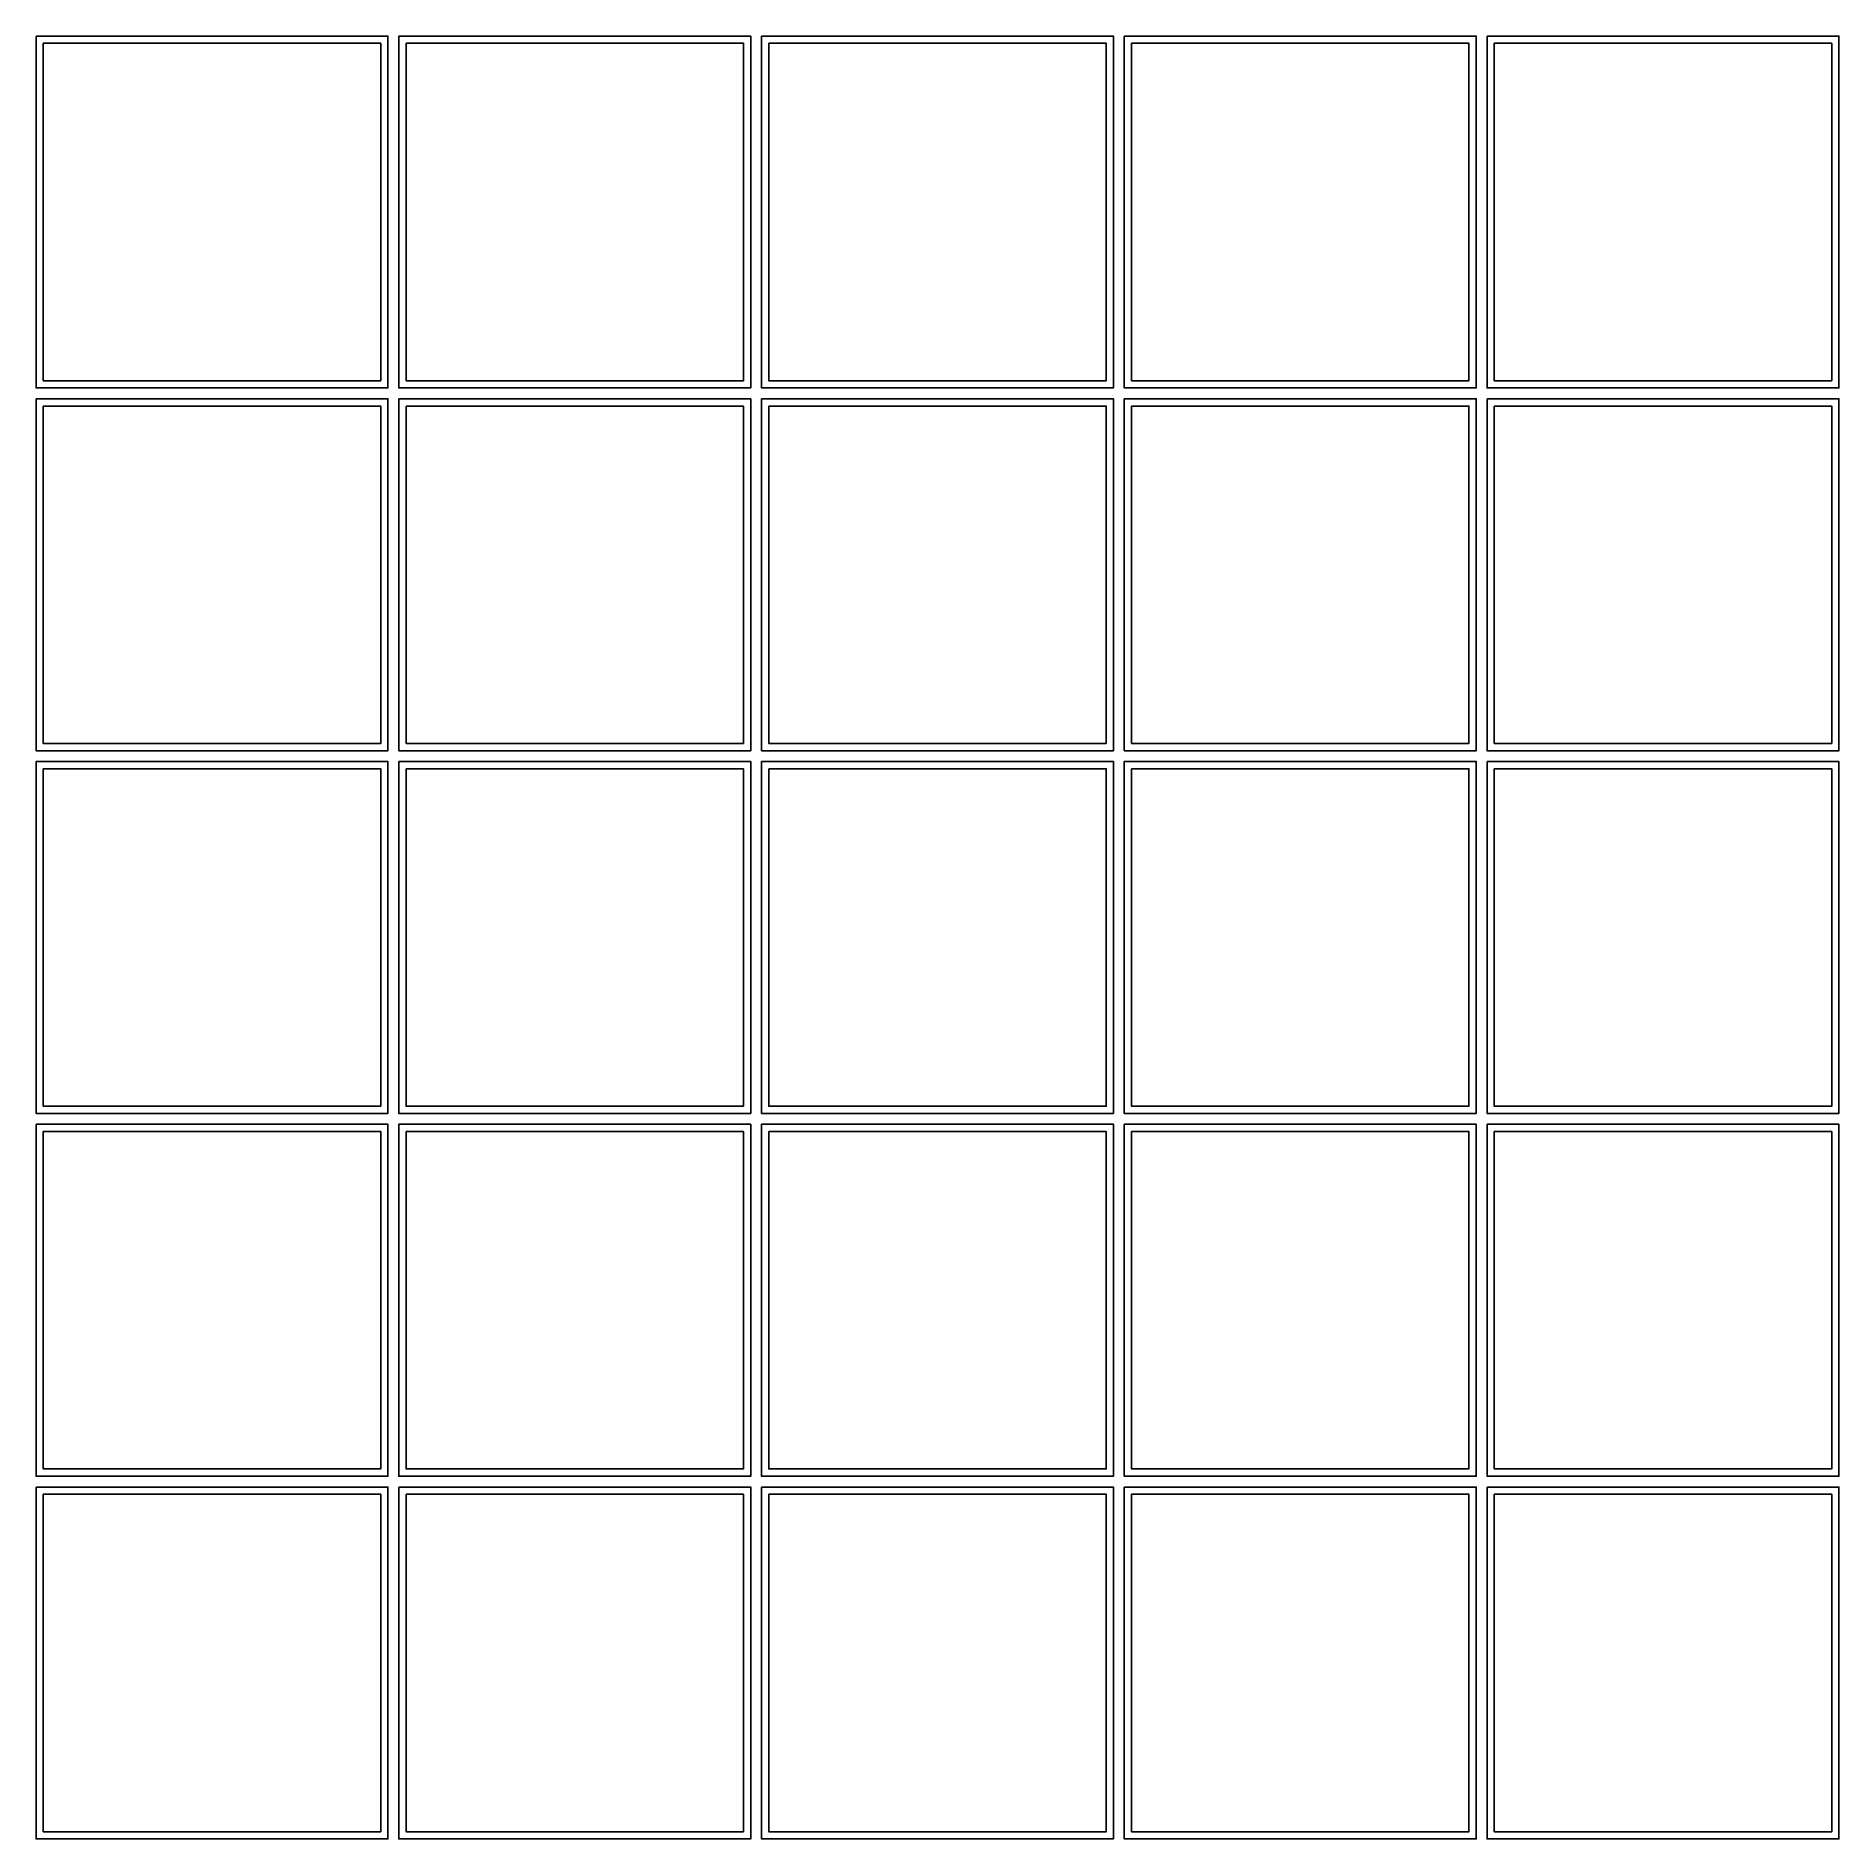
# Model space of a CAD drawing. Extents: x 1 to 141, y -169 to -29.
import ezdxf

# ---------------------------------------------------------------- set-up
doc = ezdxf.new("R2010")
doc.units = 0
doc.layers.get('0').update_dxf_attribs({"linetype": 'CONTINUOUS'})

msp = doc.modelspace()

# ---------------------------------------------------------------- linework, layer by layer
at = {"color": 7}
for points in [[(0.881944, -29.142269), (0.881944, -35.986158), (0.881944, -42.830047), (0.881944, -49.673936), (0.881944, -56.517825), (7.725833, -56.517825), (14.569722, -56.517825), (21.413611, -56.517825), (28.2575, -56.517825), (28.2575, -49.673936), (28.2575, -42.830047), (28.2575, -35.986158), (28.2575, -29.142269), (21.413611, -29.142269), (14.569722, -29.142269), (7.725833, -29.142269), (0.881944, -29.142269), (0.881944, -29.142269)], [(29.104167, -29.142269), (29.104167, -35.986158), (29.104167, -42.830047), (29.104167, -49.673936), (29.104167, -56.517825), (35.948056, -56.517825), (42.791944, -56.517825), (49.635833, -56.517825), (56.479722, -56.517825), (56.479722, -49.673936), (56.479722, -42.830047), (56.479722, -35.986158), (56.479722, -29.142269), (49.635833, -29.142269), (42.791944, -29.142269), (35.948056, -29.142269), (29.104167, -29.142269), (29.104167, -29.142269)], [(57.326389, -29.142269), (57.326389, -35.986158), (57.326389, -42.830047), (57.326389, -49.673936), (57.326389, -56.517825), (64.170278, -56.517825), (71.014167, -56.517825), (77.858056, -56.517825), (84.701944, -56.517825), (84.701944, -49.673936), (84.701944, -42.830047), (84.701944, -35.986158), (84.701944, -29.142269), (77.858056, -29.142269), (71.014167, -29.142269), (64.170278, -29.142269), (57.326389, -29.142269), (57.326389, -29.142269)], [(85.548611, -29.142269), (85.548611, -35.986158), (85.548611, -42.830047), (85.548611, -49.673936), (85.548611, -56.517825), (92.3925, -56.517825), (99.236389, -56.517825), (106.080278, -56.517825), (112.924167, -56.517825), (112.924167, -49.673936), (112.924167, -42.830047), (112.924167, -35.986158), (112.924167, -29.142269), (106.080278, -29.142269), (99.236389, -29.142269), (92.3925, -29.142269), (85.548611, -29.142269), (85.548611, -29.142269)], [(113.770833, -29.142269), (113.770833, -35.986158), (113.770833, -42.830047), (113.770833, -49.673936), (113.770833, -56.517825), (120.614722, -56.517825), (127.458611, -56.517825), (134.3025, -56.517825), (141.146389, -56.517825), (141.146389, -49.673936), (141.146389, -42.830047), (141.146389, -35.986158), (141.146389, -29.142269), (134.3025, -29.142269), (127.458611, -29.142269), (120.614722, -29.142269), (113.770833, -29.142269), (113.770833, -29.142269)], [(1.446389, -29.706714), (8.008056, -29.706714), (14.569722, -29.706714), (21.131389, -29.706714), (27.693056, -29.706714), (27.693056, -36.268381), (27.693056, -42.830047), (27.693056, -49.391714), (27.693056, -55.953381), (21.131389, -55.953381), (14.569722, -55.953381), (8.008056, -55.953381), (1.446389, -55.953381), (1.446389, -49.391714), (1.446389, -42.830047), (1.446389, -36.268381), (1.446389, -29.706714), (1.446389, -29.706714)], [(29.668611, -29.706714), (36.230278, -29.706714), (42.791944, -29.706714), (49.353611, -29.706714), (55.915278, -29.706714), (55.915278, -36.268381), (55.915278, -42.830047), (55.915278, -49.391714), (55.915278, -55.953381), (49.353611, -55.953381), (42.791944, -55.953381), (36.230278, -55.953381), (29.668611, -55.953381), (29.668611, -49.391714), (29.668611, -42.830047), (29.668611, -36.268381), (29.668611, -29.706714), (29.668611, -29.706714)], [(57.890833, -29.706714), (64.4525, -29.706714), (71.014167, -29.706714), (77.575833, -29.706714), (84.1375, -29.706714), (84.1375, -36.268381), (84.1375, -42.830047), (84.1375, -49.391714), (84.1375, -55.953381), (77.575833, -55.953381), (71.014167, -55.953381), (64.4525, -55.953381), (57.890833, -55.953381), (57.890833, -49.391714), (57.890833, -42.830047), (57.890833, -36.268381), (57.890833, -29.706714), (57.890833, -29.706714)], [(86.113056, -29.706714), (92.674722, -29.706714), (99.236389, -29.706714), (105.798056, -29.706714), (112.359722, -29.706714), (112.359722, -36.268381), (112.359722, -42.830047), (112.359722, -49.391714), (112.359722, -55.953381), (105.798056, -55.953381), (99.236389, -55.953381), (92.674722, -55.953381), (86.113056, -55.953381), (86.113056, -49.391714), (86.113056, -42.830047), (86.113056, -36.268381), (86.113056, -29.706714), (86.113056, -29.706714)], [(114.335278, -29.706714), (120.896944, -29.706714), (127.458611, -29.706714), (134.020278, -29.706714), (140.581944, -29.706714), (140.581944, -36.268381), (140.581944, -42.830047), (140.581944, -49.391714), (140.581944, -55.953381), (134.020278, -55.953381), (127.458611, -55.953381), (120.896944, -55.953381), (114.335278, -55.953381), (114.335278, -49.391714), (114.335278, -42.830047), (114.335278, -36.268381), (114.335278, -29.706714), (114.335278, -29.706714)], [(0.881944, -57.364492), (0.881944, -64.208381), (0.881944, -71.052269), (0.881944, -77.896158), (0.881944, -84.740047), (7.725833, -84.740047), (14.569722, -84.740047), (21.413611, -84.740047), (28.2575, -84.740047), (28.2575, -77.896158), (28.2575, -71.052269), (28.2575, -64.208381), (28.2575, -57.364492), (21.413611, -57.364492), (14.569722, -57.364492), (7.725833, -57.364492), (0.881944, -57.364492), (0.881944, -57.364492)], [(29.104167, -57.364492), (29.104167, -64.208381), (29.104167, -71.052269), (29.104167, -77.896158), (29.104167, -84.740047), (35.948056, -84.740047), (42.791944, -84.740047), (49.635833, -84.740047), (56.479722, -84.740047), (56.479722, -77.896158), (56.479722, -71.052269), (56.479722, -64.208381), (56.479722, -57.364492), (49.635833, -57.364492), (42.791944, -57.364492), (35.948056, -57.364492), (29.104167, -57.364492), (29.104167, -57.364492)], [(57.326389, -57.364492), (57.326389, -64.208381), (57.326389, -71.052269), (57.326389, -77.896158), (57.326389, -84.740047), (64.170278, -84.740047), (71.014167, -84.740047), (77.858056, -84.740047), (84.701944, -84.740047), (84.701944, -77.896158), (84.701944, -71.052269), (84.701944, -64.208381), (84.701944, -57.364492), (77.858056, -57.364492), (71.014167, -57.364492), (64.170278, -57.364492), (57.326389, -57.364492), (57.326389, -57.364492)], [(85.548611, -57.364492), (85.548611, -64.208381), (85.548611, -71.052269), (85.548611, -77.896158), (85.548611, -84.740047), (92.3925, -84.740047), (99.236389, -84.740047), (106.080278, -84.740047), (112.924167, -84.740047), (112.924167, -77.896158), (112.924167, -71.052269), (112.924167, -64.208381), (112.924167, -57.364492), (106.080278, -57.364492), (99.236389, -57.364492), (92.3925, -57.364492), (85.548611, -57.364492), (85.548611, -57.364492)], [(113.770833, -57.364492), (113.770833, -64.208381), (113.770833, -71.052269), (113.770833, -77.896158), (113.770833, -84.740047), (120.614722, -84.740047), (127.458611, -84.740047), (134.3025, -84.740047), (141.146389, -84.740047), (141.146389, -77.896158), (141.146389, -71.052269), (141.146389, -64.208381), (141.146389, -57.364492), (134.3025, -57.364492), (127.458611, -57.364492), (120.614722, -57.364492), (113.770833, -57.364492), (113.770833, -57.364492)], [(1.446389, -57.928936), (8.008056, -57.928936), (14.569722, -57.928936), (21.131389, -57.928936), (27.693056, -57.928936), (27.693056, -64.490603), (27.693056, -71.052269), (27.693056, -77.613936), (27.693056, -84.175603), (21.131389, -84.175603), (14.569722, -84.175603), (8.008056, -84.175603), (1.446389, -84.175603), (1.446389, -77.613936), (1.446389, -71.052269), (1.446389, -64.490603), (1.446389, -57.928936), (1.446389, -57.928936)], [(29.668611, -57.928936), (36.230278, -57.928936), (42.791944, -57.928936), (49.353611, -57.928936), (55.915278, -57.928936), (55.915278, -64.490603), (55.915278, -71.052269), (55.915278, -77.613936), (55.915278, -84.175603), (49.353611, -84.175603), (42.791944, -84.175603), (36.230278, -84.175603), (29.668611, -84.175603), (29.668611, -77.613936), (29.668611, -71.052269), (29.668611, -64.490603), (29.668611, -57.928936), (29.668611, -57.928936)], [(57.890833, -57.928936), (64.4525, -57.928936), (71.014167, -57.928936), (77.575833, -57.928936), (84.1375, -57.928936), (84.1375, -64.490603), (84.1375, -71.052269), (84.1375, -77.613936), (84.1375, -84.175603), (77.575833, -84.175603), (71.014167, -84.175603), (64.4525, -84.175603), (57.890833, -84.175603), (57.890833, -77.613936), (57.890833, -71.052269), (57.890833, -64.490603), (57.890833, -57.928936), (57.890833, -57.928936)], [(86.113056, -57.928936), (92.674722, -57.928936), (99.236389, -57.928936), (105.798056, -57.928936), (112.359722, -57.928936), (112.359722, -64.490603), (112.359722, -71.052269), (112.359722, -77.613936), (112.359722, -84.175603), (105.798056, -84.175603), (99.236389, -84.175603), (92.674722, -84.175603), (86.113056, -84.175603), (86.113056, -77.613936), (86.113056, -71.052269), (86.113056, -64.490603), (86.113056, -57.928936), (86.113056, -57.928936)], [(114.335278, -57.928936), (120.896944, -57.928936), (127.458611, -57.928936), (134.020278, -57.928936), (140.581944, -57.928936), (140.581944, -64.490603), (140.581944, -71.052269), (140.581944, -77.613936), (140.581944, -84.175603), (134.020278, -84.175603), (127.458611, -84.175603), (120.896944, -84.175603), (114.335278, -84.175603), (114.335278, -77.613936), (114.335278, -71.052269), (114.335278, -64.490603), (114.335278, -57.928936), (114.335278, -57.928936)], [(0.881944, -85.586714), (0.881944, -92.430603), (0.881944, -99.274492), (0.881944, -106.118381), (0.881944, -112.962269), (7.725833, -112.962269), (14.569722, -112.962269), (21.413611, -112.962269), (28.2575, -112.962269), (28.2575, -106.118381), (28.2575, -99.274492), (28.2575, -92.430603), (28.2575, -85.586714), (21.413611, -85.586714), (14.569722, -85.586714), (7.725833, -85.586714), (0.881944, -85.586714), (0.881944, -85.586714)], [(1.446389, -86.151158), (8.008056, -86.151158), (14.569722, -86.151158), (21.131389, -86.151158), (27.693056, -86.151158), (27.693056, -92.712825), (27.693056, -99.274492), (27.693056, -105.836158), (27.693056, -112.397825), (21.131389, -112.397825), (14.569722, -112.397825), (8.008056, -112.397825), (1.446389, -112.397825), (1.446389, -105.836158), (1.446389, -99.274492), (1.446389, -92.712825), (1.446389, -86.151158), (1.446389, -86.151158)], [(29.104167, -85.586714), (29.104167, -92.430603), (29.104167, -99.274492), (29.104167, -106.118381), (29.104167, -112.962269), (35.948056, -112.962269), (42.791944, -112.962269), (49.635833, -112.962269), (56.479722, -112.962269), (56.479722, -106.118381), (56.479722, -99.274492), (56.479722, -92.430603), (56.479722, -85.586714), (49.635833, -85.586714), (42.791944, -85.586714), (35.948056, -85.586714), (29.104167, -85.586714), (29.104167, -85.586714)], [(29.668611, -86.151158), (36.230278, -86.151158), (42.791944, -86.151158), (49.353611, -86.151158), (55.915278, -86.151158), (55.915278, -92.712825), (55.915278, -99.274492), (55.915278, -105.836158), (55.915278, -112.397825), (49.353611, -112.397825), (42.791944, -112.397825), (36.230278, -112.397825), (29.668611, -112.397825), (29.668611, -105.836158), (29.668611, -99.274492), (29.668611, -92.712825), (29.668611, -86.151158), (29.668611, -86.151158)], [(57.326389, -85.586714), (57.326389, -92.430603), (57.326389, -99.274492), (57.326389, -106.118381), (57.326389, -112.962269), (64.170278, -112.962269), (71.014167, -112.962269), (77.858056, -112.962269), (84.701944, -112.962269), (84.701944, -106.118381), (84.701944, -99.274492), (84.701944, -92.430603), (84.701944, -85.586714), (77.858056, -85.586714), (71.014167, -85.586714), (64.170278, -85.586714), (57.326389, -85.586714), (57.326389, -85.586714)], [(57.890833, -86.151158), (64.4525, -86.151158), (71.014167, -86.151158), (77.575833, -86.151158), (84.1375, -86.151158), (84.1375, -92.712825), (84.1375, -99.274492), (84.1375, -105.836158), (84.1375, -112.397825), (77.575833, -112.397825), (71.014167, -112.397825), (64.4525, -112.397825), (57.890833, -112.397825), (57.890833, -105.836158), (57.890833, -99.274492), (57.890833, -92.712825), (57.890833, -86.151158), (57.890833, -86.151158)], [(85.548611, -85.586714), (85.548611, -92.430603), (85.548611, -99.274492), (85.548611, -106.118381), (85.548611, -112.962269), (92.3925, -112.962269), (99.236389, -112.962269), (106.080278, -112.962269), (112.924167, -112.962269), (112.924167, -106.118381), (112.924167, -99.274492), (112.924167, -92.430603), (112.924167, -85.586714), (106.080278, -85.586714), (99.236389, -85.586714), (92.3925, -85.586714), (85.548611, -85.586714), (85.548611, -85.586714)], [(86.113056, -86.151158), (92.674722, -86.151158), (99.236389, -86.151158), (105.798056, -86.151158), (112.359722, -86.151158), (112.359722, -92.712825), (112.359722, -99.274492), (112.359722, -105.836158), (112.359722, -112.397825), (105.798056, -112.397825), (99.236389, -112.397825), (92.674722, -112.397825), (86.113056, -112.397825), (86.113056, -105.836158), (86.113056, -99.274492), (86.113056, -92.712825), (86.113056, -86.151158), (86.113056, -86.151158)], [(113.770833, -85.586714), (113.770833, -92.430603), (113.770833, -99.274492), (113.770833, -106.118381), (113.770833, -112.962269), (120.614722, -112.962269), (127.458611, -112.962269), (134.3025, -112.962269), (141.146389, -112.962269), (141.146389, -106.118381), (141.146389, -99.274492), (141.146389, -92.430603), (141.146389, -85.586714), (134.3025, -85.586714), (127.458611, -85.586714), (120.614722, -85.586714), (113.770833, -85.586714), (113.770833, -85.586714)], [(114.335278, -86.151158), (120.896944, -86.151158), (127.458611, -86.151158), (134.020278, -86.151158), (140.581944, -86.151158), (140.581944, -92.712825), (140.581944, -99.274492), (140.581944, -105.836158), (140.581944, -112.397825), (134.020278, -112.397825), (127.458611, -112.397825), (120.896944, -112.397825), (114.335278, -112.397825), (114.335278, -105.836158), (114.335278, -99.274492), (114.335278, -92.712825), (114.335278, -86.151158), (114.335278, -86.151158)], [(0.881944, -113.808936), (0.881944, -120.652825), (0.881944, -127.496714), (0.881944, -134.340603), (0.881944, -141.184492), (7.725833, -141.184492), (14.569722, -141.184492), (21.413611, -141.184492), (28.2575, -141.184492), (28.2575, -134.340603), (28.2575, -127.496714), (28.2575, -120.652825), (28.2575, -113.808936), (21.413611, -113.808936), (14.569722, -113.808936), (7.725833, -113.808936), (0.881944, -113.808936), (0.881944, -113.808936)], [(1.446389, -114.373381), (8.008056, -114.373381), (14.569722, -114.373381), (21.131389, -114.373381), (27.693056, -114.373381), (27.693056, -120.935047), (27.693056, -127.496714), (27.693056, -134.058381), (27.693056, -140.620047), (21.131389, -140.620047), (14.569722, -140.620047), (8.008056, -140.620047), (1.446389, -140.620047), (1.446389, -134.058381), (1.446389, -127.496714), (1.446389, -120.935047), (1.446389, -114.373381), (1.446389, -114.373381)], [(29.104167, -113.808936), (29.104167, -120.652825), (29.104167, -127.496714), (29.104167, -134.340603), (29.104167, -141.184492), (35.948056, -141.184492), (42.791944, -141.184492), (49.635833, -141.184492), (56.479722, -141.184492), (56.479722, -134.340603), (56.479722, -127.496714), (56.479722, -120.652825), (56.479722, -113.808936), (49.635833, -113.808936), (42.791944, -113.808936), (35.948056, -113.808936), (29.104167, -113.808936), (29.104167, -113.808936)], [(29.668611, -114.373381), (36.230278, -114.373381), (42.791944, -114.373381), (49.353611, -114.373381), (55.915278, -114.373381), (55.915278, -120.935047), (55.915278, -127.496714), (55.915278, -134.058381), (55.915278, -140.620047), (49.353611, -140.620047), (42.791944, -140.620047), (36.230278, -140.620047), (29.668611, -140.620047), (29.668611, -134.058381), (29.668611, -127.496714), (29.668611, -120.935047), (29.668611, -114.373381), (29.668611, -114.373381)], [(57.326389, -113.808936), (57.326389, -120.652825), (57.326389, -127.496714), (57.326389, -134.340603), (57.326389, -141.184492), (64.170278, -141.184492), (71.014167, -141.184492), (77.858056, -141.184492), (84.701944, -141.184492), (84.701944, -134.340603), (84.701944, -127.496714), (84.701944, -120.652825), (84.701944, -113.808936), (77.858056, -113.808936), (71.014167, -113.808936), (64.170278, -113.808936), (57.326389, -113.808936), (57.326389, -113.808936)], [(57.890833, -114.373381), (64.4525, -114.373381), (71.014167, -114.373381), (77.575833, -114.373381), (84.1375, -114.373381), (84.1375, -120.935047), (84.1375, -127.496714), (84.1375, -134.058381), (84.1375, -140.620047), (77.575833, -140.620047), (71.014167, -140.620047), (64.4525, -140.620047), (57.890833, -140.620047), (57.890833, -134.058381), (57.890833, -127.496714), (57.890833, -120.935047), (57.890833, -114.373381), (57.890833, -114.373381)], [(85.548611, -113.808936), (85.548611, -120.652825), (85.548611, -127.496714), (85.548611, -134.340603), (85.548611, -141.184492), (92.3925, -141.184492), (99.236389, -141.184492), (106.080278, -141.184492), (112.924167, -141.184492), (112.924167, -134.340603), (112.924167, -127.496714), (112.924167, -120.652825), (112.924167, -113.808936), (106.080278, -113.808936), (99.236389, -113.808936), (92.3925, -113.808936), (85.548611, -113.808936), (85.548611, -113.808936)], [(86.113056, -114.373381), (92.674722, -114.373381), (99.236389, -114.373381), (105.798056, -114.373381), (112.359722, -114.373381), (112.359722, -120.935047), (112.359722, -127.496714), (112.359722, -134.058381), (112.359722, -140.620047), (105.798056, -140.620047), (99.236389, -140.620047), (92.674722, -140.620047), (86.113056, -140.620047), (86.113056, -134.058381), (86.113056, -127.496714), (86.113056, -120.935047), (86.113056, -114.373381), (86.113056, -114.373381)], [(113.770833, -113.808936), (113.770833, -120.652825), (113.770833, -127.496714), (113.770833, -134.340603), (113.770833, -141.184492), (120.614722, -141.184492), (127.458611, -141.184492), (134.3025, -141.184492), (141.146389, -141.184492), (141.146389, -134.340603), (141.146389, -127.496714), (141.146389, -120.652825), (141.146389, -113.808936), (134.3025, -113.808936), (127.458611, -113.808936), (120.614722, -113.808936), (113.770833, -113.808936), (113.770833, -113.808936)], [(114.335278, -114.373381), (120.896944, -114.373381), (127.458611, -114.373381), (134.020278, -114.373381), (140.581944, -114.373381), (140.581944, -120.935047), (140.581944, -127.496714), (140.581944, -134.058381), (140.581944, -140.620047), (134.020278, -140.620047), (127.458611, -140.620047), (120.896944, -140.620047), (114.335278, -140.620047), (114.335278, -134.058381), (114.335278, -127.496714), (114.335278, -120.935047), (114.335278, -114.373381), (114.335278, -114.373381)], [(0.881944, -142.031158), (0.881944, -148.875047), (0.881944, -155.718936), (0.881944, -162.562825), (0.881944, -169.406714), (7.725833, -169.406714), (14.569722, -169.406714), (21.413611, -169.406714), (28.2575, -169.406714), (28.2575, -162.562825), (28.2575, -155.718936), (28.2575, -148.875047), (28.2575, -142.031158), (21.413611, -142.031158), (14.569722, -142.031158), (7.725833, -142.031158), (0.881944, -142.031158), (0.881944, -142.031158)], [(1.446389, -142.595603), (8.008056, -142.595603), (14.569722, -142.595603), (21.131389, -142.595603), (27.693056, -142.595603), (27.693056, -149.157269), (27.693056, -155.718936), (27.693056, -162.280603), (27.693056, -168.842269), (21.131389, -168.842269), (14.569722, -168.842269), (8.008056, -168.842269), (1.446389, -168.842269), (1.446389, -162.280603), (1.446389, -155.718936), (1.446389, -149.157269), (1.446389, -142.595603), (1.446389, -142.595603)], [(29.104167, -142.031158), (29.104167, -148.875047), (29.104167, -155.718936), (29.104167, -162.562825), (29.104167, -169.406714), (35.948056, -169.406714), (42.791944, -169.406714), (49.635833, -169.406714), (56.479722, -169.406714), (56.479722, -162.562825), (56.479722, -155.718936), (56.479722, -148.875047), (56.479722, -142.031158), (49.635833, -142.031158), (42.791944, -142.031158), (35.948056, -142.031158), (29.104167, -142.031158), (29.104167, -142.031158)], [(29.668611, -142.595603), (36.230278, -142.595603), (42.791944, -142.595603), (49.353611, -142.595603), (55.915278, -142.595603), (55.915278, -149.157269), (55.915278, -155.718936), (55.915278, -162.280603), (55.915278, -168.842269), (49.353611, -168.842269), (42.791944, -168.842269), (36.230278, -168.842269), (29.668611, -168.842269), (29.668611, -162.280603), (29.668611, -155.718936), (29.668611, -149.157269), (29.668611, -142.595603), (29.668611, -142.595603)], [(57.326389, -142.031158), (57.326389, -148.875047), (57.326389, -155.718936), (57.326389, -162.562825), (57.326389, -169.406714), (64.170278, -169.406714), (71.014167, -169.406714), (77.858056, -169.406714), (84.701944, -169.406714), (84.701944, -162.562825), (84.701944, -155.718936), (84.701944, -148.875047), (84.701944, -142.031158), (77.858056, -142.031158), (71.014167, -142.031158), (64.170278, -142.031158), (57.326389, -142.031158), (57.326389, -142.031158)], [(57.890833, -142.595603), (64.4525, -142.595603), (71.014167, -142.595603), (77.575833, -142.595603), (84.1375, -142.595603), (84.1375, -149.157269), (84.1375, -155.718936), (84.1375, -162.280603), (84.1375, -168.842269), (77.575833, -168.842269), (71.014167, -168.842269), (64.4525, -168.842269), (57.890833, -168.842269), (57.890833, -162.280603), (57.890833, -155.718936), (57.890833, -149.157269), (57.890833, -142.595603), (57.890833, -142.595603)], [(85.548611, -142.031158), (85.548611, -148.875047), (85.548611, -155.718936), (85.548611, -162.562825), (85.548611, -169.406714), (92.3925, -169.406714), (99.236389, -169.406714), (106.080278, -169.406714), (112.924167, -169.406714), (112.924167, -162.562825), (112.924167, -155.718936), (112.924167, -148.875047), (112.924167, -142.031158), (106.080278, -142.031158), (99.236389, -142.031158), (92.3925, -142.031158), (85.548611, -142.031158), (85.548611, -142.031158)], [(86.113056, -142.595603), (92.674722, -142.595603), (99.236389, -142.595603), (105.798056, -142.595603), (112.359722, -142.595603), (112.359722, -149.157269), (112.359722, -155.718936), (112.359722, -162.280603), (112.359722, -168.842269), (105.798056, -168.842269), (99.236389, -168.842269), (92.674722, -168.842269), (86.113056, -168.842269), (86.113056, -162.280603), (86.113056, -155.718936), (86.113056, -149.157269), (86.113056, -142.595603), (86.113056, -142.595603)], [(113.770833, -142.031158), (113.770833, -148.875047), (113.770833, -155.718936), (113.770833, -162.562825), (113.770833, -169.406714), (120.614722, -169.406714), (127.458611, -169.406714), (134.3025, -169.406714), (141.146389, -169.406714), (141.146389, -162.562825), (141.146389, -155.718936), (141.146389, -148.875047), (141.146389, -142.031158), (134.3025, -142.031158), (127.458611, -142.031158), (120.614722, -142.031158), (113.770833, -142.031158), (113.770833, -142.031158)], [(114.335278, -142.595603), (120.896944, -142.595603), (127.458611, -142.595603), (134.020278, -142.595603), (140.581944, -142.595603), (140.581944, -149.157269), (140.581944, -155.718936), (140.581944, -162.280603), (140.581944, -168.842269), (134.020278, -168.842269), (127.458611, -168.842269), (120.896944, -168.842269), (114.335278, -168.842269), (114.335278, -162.280603), (114.335278, -155.718936), (114.335278, -149.157269), (114.335278, -142.595603), (114.335278, -142.595603)]]:
    msp.add_lwpolyline(points, dxfattribs=at)

doc.saveas('drawing.dxf')
